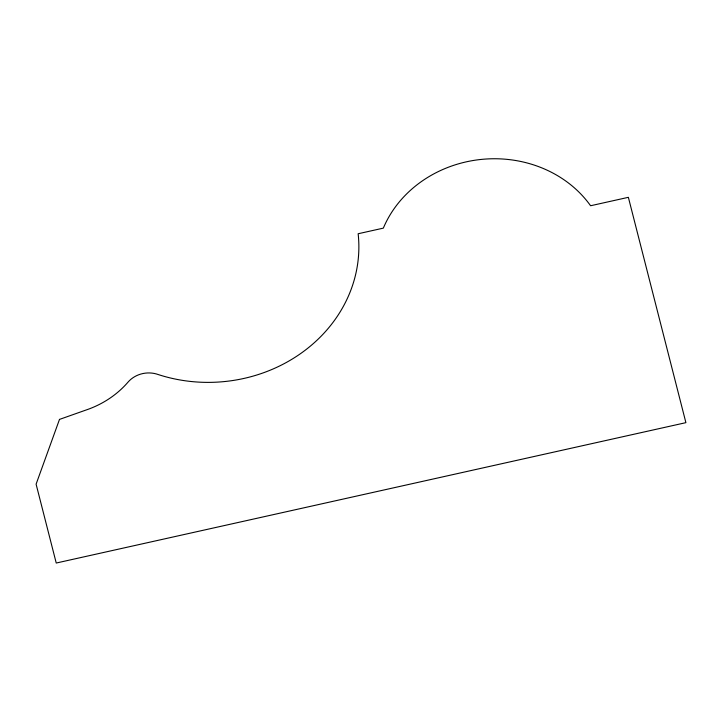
<?xml version="1.0" encoding="UTF-8"?>
<svg xmlns="http://www.w3.org/2000/svg" width="722" height="722" viewBox="0 0 722 722"><rect width="100%" height="100%" fill="white"/><g stroke="black" fill="none" stroke-linecap="round" stroke-linejoin="round"><path stroke-width="1.08" d="M59.493 419.41L36.1 484.164L56.235 563.034L685.9 422.659L628.366 197.323L590.587 205.752A116.531 104.555 -5.2 0 0 480.518 159.499A116.531 104.555 -5.2 0 0 383.337 228.134L358.148 233.748A148.019 132.812 -5.2 0 1 158.389 374.601A25.857 23.203 -5.2 0 0 128.002 382.155A93.391 83.797 -5.2 0 1 86.08 410.015L59.493 419.41"/></g></svg>
